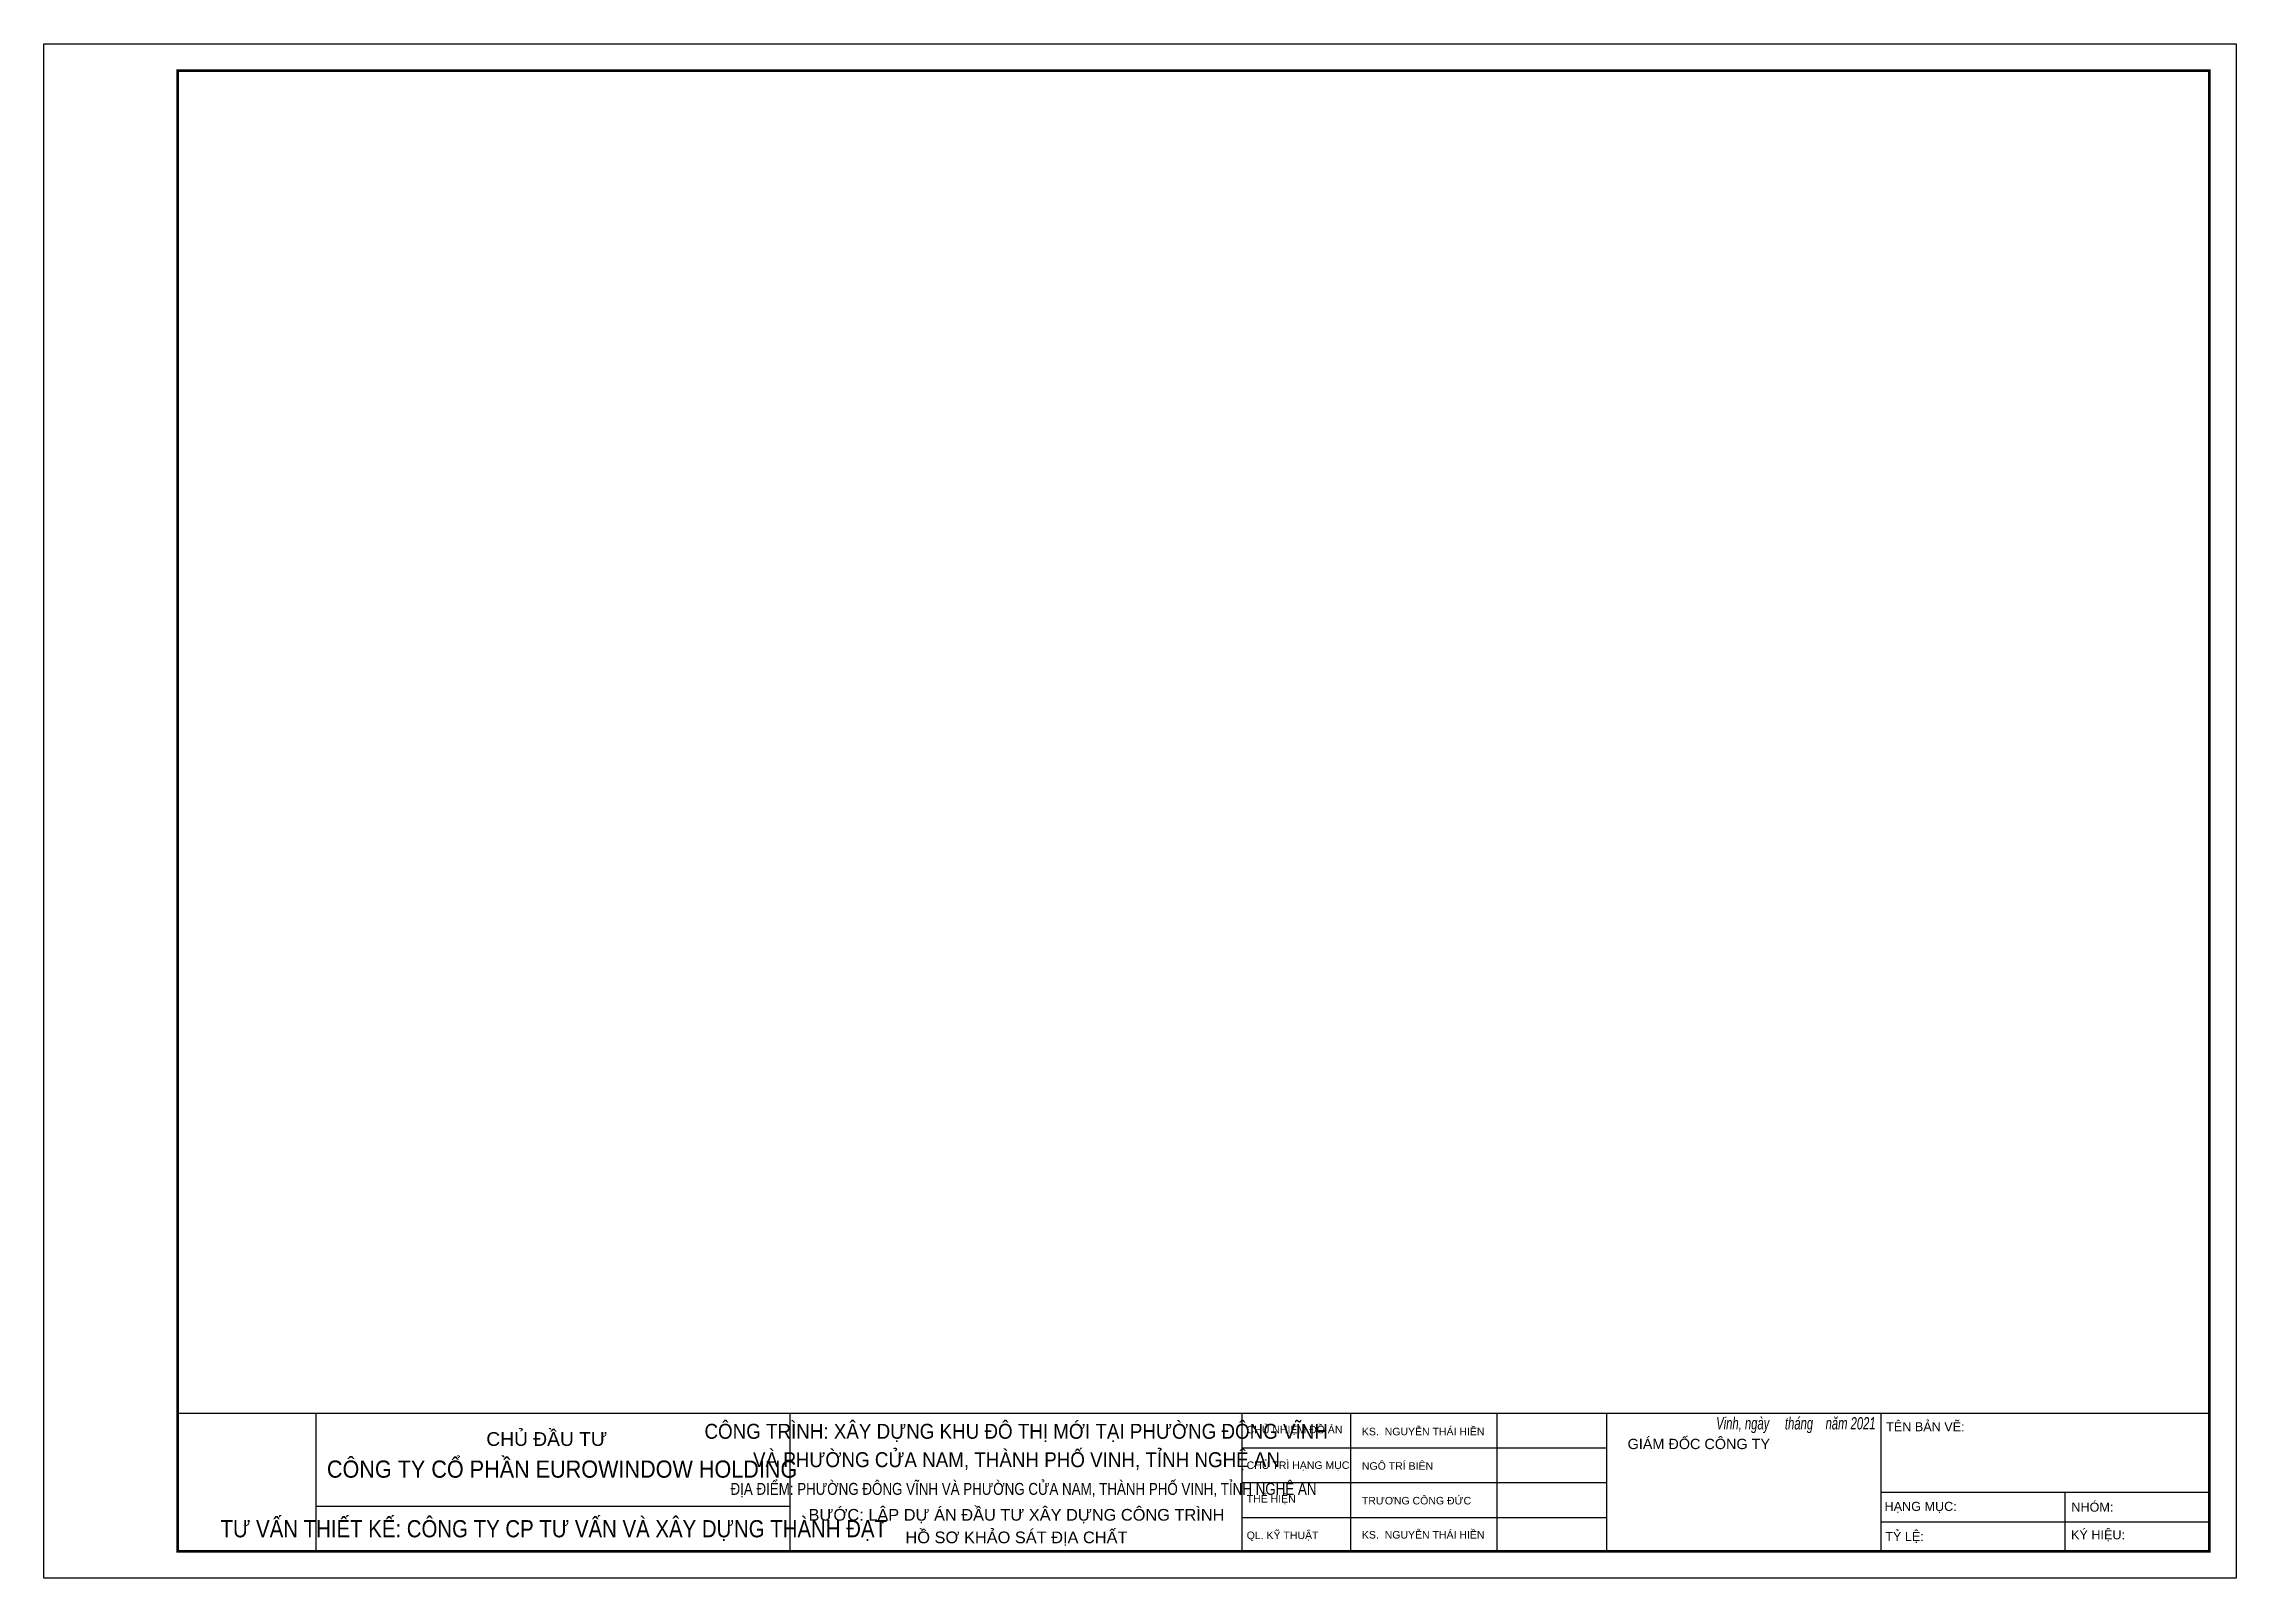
# Model space of a CAD drawing. Header units: inches. Extents: x -25 to 385, y -31 to 256.
import ezdxf
from ezdxf.enums import TextEntityAlignment as Align

# ---------------------------------------------------------------- set-up
doc = ezdxf.new("R2010")
doc.units = ezdxf.units.IN
doc.header["$MEASUREMENT"] = 0
doc.layers.add('KHUNG', color=250, linetype='Continuous')
doc.layers.add('KTEN', color=10, linetype='Continuous')
doc.styles.add('ARIALH', font='VnArialH.TTF', dxfattribs={"height": 150})
doc.styles.add('BVTC', font='VnArialH.TTF', dxfattribs={"height": 5})
doc.styles.add('CTY', font='VnArialH.TTF')
doc.styles.add('KHUNG', font='VnHelvetInsH-Medium.TTF')
doc.styles.add('KHUNG1', font='VnHelvetInsH-Medium.TTF', dxfattribs={"height": 5})
doc.styles.add('Thu ngay', font='VnArial-Narrow-Italic.TTF', dxfattribs={"width": 0.8})

msp = doc.modelspace()

# ---------------------------------------------------------------- linework, layer by layer
at = {"color": 1, "const_width": 0.5}
msp.add_lwpolyline([(0, 251.05), (380, 251.05), (380, -25.95), (0, -25.95)], close=True, dxfattribs=at)
at = {"color": 129}
msp.add_lwpolyline([(0, 15.04), (0, -25.95)], dxfattribs=at)
at = {"layer": 'DEFPOINTS', "color": 7}
msp.add_lwpolyline([(-25, 256.05), (385, 256.05), (385, -30.95), (-25, -30.95)], close=True, dxfattribs=at)
at = {"layer": 'KTEN', "color": 4, "lineweight": -2}
for p, q in [((0, -0.11), (380, -0.11)), ((114.6, -25.95), (114.6, -0.11)), ((199.03, -0.11), (199.03, -25.95)), ((219.41, -25.95), (219.41, -0.11)), ((246.75, -0.11), (246.75, -25.95)), ((267.28, -25.95), (267.28, -0.11)), ((318.56, -0.11), (318.56, -25.95)), ((199.03, -6.6), (267.28, -6.6)), ((199.03, -13.09), (267.28, -13.09)), ((380, -14.96), (318.56, -14.96)), ((352.96, -14.96), (352.96, -25.95)), ((114.6, -17.53), (25.87, -17.53)), ((199.03, -19.58), (267.28, -19.58)), ((380, -20.51), (318.56, -20.51))]:
    msp.add_line(p, q, dxfattribs=at)
at = {"layer": 'KTEN'}
msp.add_line((25.87, -0.11), (25.87, -25.95), dxfattribs=at)
at = {"layer": 'KTEN', "color": 129, "lineweight": -2}
msp.add_lwpolyline([(0, 251.05), (380, 251.05), (380, -25.95), (0, -25.95)], close=True, dxfattribs=at)
at = {"layer": 'KTEN', "color": 4}
msp.add_lwpolyline([(0, -0.11), (25.87, -0.11), (25.87, -25.95)], dxfattribs=at)

# ---------------------------------------------------------------- texts
at = {"layer": 'KHUNG', "color": 4, "style": 'KHUNG1', "width": 0.9}
for s, p in [('C¤NG TR×NH: X¢Y DùNG KHU §¤ THÞ MíI T¹I PH¦êNG §¤NG VÜNH ', (157.33, -4.88)), ('Vµ PH¦êNG CöA NAM, THµNH PHè VINH, TØNH NGHÖ AN', (156.9, -10.19))]:
    msp.add_text(s, height=2.7931, dxfattribs=at).set_placement(p, align=Align.CENTER)
at = {"layer": 'KHUNG', "color": 6, "style": 'KHUNG1', "width": 0.8}
msp.add_text('§ÞA §IÓM: PH¦êNG §¤NG VÜNH Vµ PH¦êNG CöA NAM, THµNH PHè VINH, TØNH NGHÖ AN', height=2.2344, dxfattribs=at).set_placement((158.21, -15.37), align=Align.CENTER)
at = {"layer": 'KTEN', "color": 4, "lineweight": -2, "style": 'CTY'}
msp.add_text('chñ ®Çu t\xad', height=2.57, dxfattribs=at).set_placement((69.06, -6.21), align=Align.CENTER)
at = {"layer": 'KTEN', "color": 4, "style": 'BVTC'}
for s, height, p in [('CHñ NHIÖM §å ¸N', 1.4068, (199.95, -3.86)), ('KS.  nguyÔn th¸i hiÒn', 1.4068, (221.5, -4.23)), ('CHñ TR× H¹NG MôC', 1.4068, (199.95, -10.52)), ('ng« trÝ biªn', 1.4068, (221.5, -10.67)), ('thÓ hiÖn', 1.407, (199.95, -16.82)), ('tr\xad¬ng c«ng ®øc', 1.4068, (221.5, -17.16)), ('QL. kü thuËt', 1.4068, (199.95, -23.64)), ('KS.  nguyÔn th¸i hiÒn', 1.4068, (221.5, -23.54))]:
    msp.add_text(s, height=height, dxfattribs=at).set_placement(p)
at = {"layer": 'KTEN', "color": 4, "lineweight": -2, "style": 'Thu ngay', "width": 0.8}
msp.add_text('Vinh, ngµy     th¸ng    n¨m 2021', height=2.2947, dxfattribs=at).set_placement((302.66, -2.25), align=Align.MIDDLE)
at = {"layer": 'KTEN', "color": 4, "lineweight": -2, "style": 'ARIALH'}
for s, height, p in [('T£N B¶N VÏ:', 1.6889, (326.88, -2.37)), ('gi¸m ®èc c«ng ty', 1.9276, (284.51, -5.57))]:
    msp.add_text(s, height=height, dxfattribs=at).set_placement(p, align=Align.MIDDLE)
at = {"layer": 'KTEN', "color": 4, "lineweight": -2, "style": 'KHUNG'}
for s, width, p in [('C¤NG TY Cæ PHÇN EUROWINDOW HOLDING', 0.9, (71.92, -12.16)), ('T¦ VÊN THIÕT KÕ: C«ng ty cp t\xad vÊn vµ x©y dùng thµnh ®¹t', 0.85, (70.36, -23.31))]:
    msp.add_text(s, height=3.2126, dxfattribs=dict(at, width=width)).set_placement(p, align=Align.CENTER)
at = {"layer": 'KTEN', "color": 4, "lineweight": -2, "style": 'ARIALH'}
for s, p in [('NHãM:', (354.18, -18.51)), (' H¹NG MôC:', (318.59, -18.37)), ('Tû LÖ:', (319.38, -23.99)), ('ký hiÖu:', (354.12, -23.69))]:
    msp.add_text(s, height=1.689, dxfattribs=at).set_placement(p)
at = {"layer": 'KTEN', "color": 5, "style": 'BVTC'}
for s, p in [('B¦íC: lËP Dù ¸N §ÇU T¦ X¢Y DùNG C¤NG TR×NH', (156.9, -20.2)), ('hå s¬ kh¶o s¸t ®Þa chÊt', (156.9, -24.42))]:
    msp.add_text(s, height=2.1885, dxfattribs=at).set_placement(p, align=Align.CENTER)

doc.saveas('drawing.dxf')
